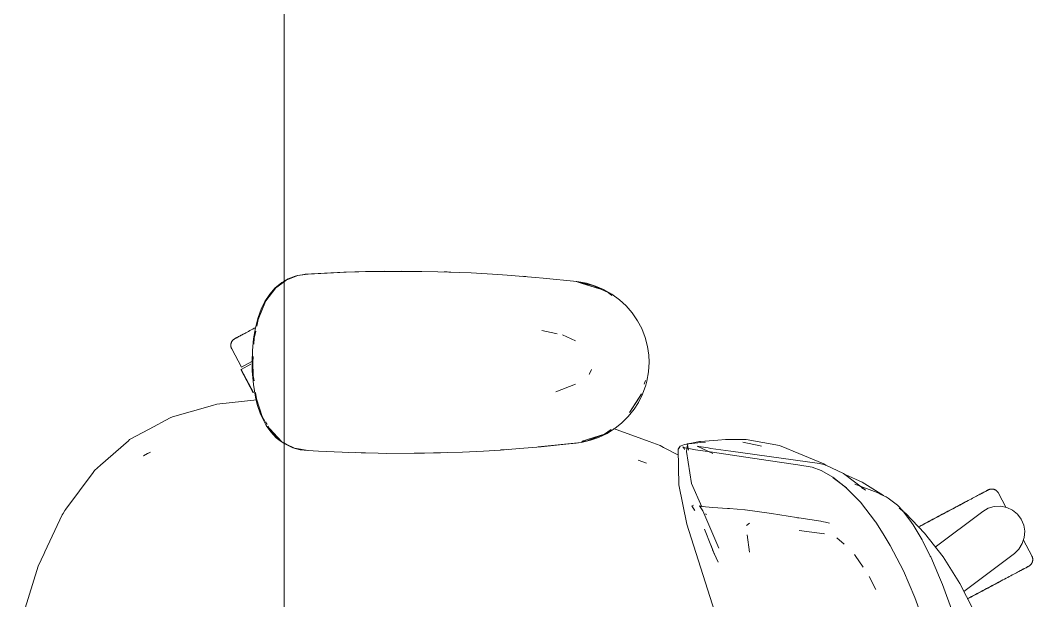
# Model space of a CAD drawing. Header units: millimetres. Extents: x 155927 to 295199, y -4084 to 97293.
# Drawn here: x 201445 to 201984, y 11480 to 11789 of the extents above; entities that cross this region are included whole.
import ezdxf

# ---------------------------------------------------------------- set-up
doc = ezdxf.new("R2010")
doc.units = ezdxf.units.MM
doc.header["$MEASUREMENT"] = 0
doc.layers.add('G-IMPT', color=8, linetype='CONTINUOUS', lineweight=9)
doc.layers.add('I-FURN', color=8, linetype='CONTINUOUS', lineweight=9)

msp = doc.modelspace()

# ---------------------------------------------------------------- linework, layer by layer
at = {"layer": 'G-IMPT'}
for p, q in [((201618.73, 11654.79), (201596.95, 11653.7)), ((201617.52, 11654.75), (201596.95, 11653.7)), ((201618.73, 11654.79), (201598.55, 11653.81)), ((201638.92, 11655.25), (201617.52, 11654.75)), ((201629.08, 11655.09), (201617.52, 11654.75)), ((201617.52, 11654.75), (201618.73, 11654.79)), ((201638.92, 11655.25), (201618.73, 11654.79)), ((201629.08, 11655.09), (201648.31, 11655.3)), ((201638.92, 11655.25), (201629.08, 11655.09)), ((201659.1, 11655.21), (201629.08, 11655.09)), ((201636.88, 11655.23), (201634.97, 11655.16)), ((201639.82, 11655.21), (201636.88, 11655.23)), ((201659.1, 11655.21), (201638.92, 11655.25)), ((201659.1, 11655.21), (201648.31, 11655.3)), ((201659.1, 11655.21), (201667.52, 11655.04)), ((201679.28, 11654.65), (201667.52, 11655.04)), ((201672.46, 11654.9), (201670.96, 11654.92)), ((201674.39, 11654.79), (201672.46, 11654.9)), ((201679.28, 11654.65), (201685.3, 11654.4)), ((201584.48, 11649.29), (201580.74, 11646.21)), ((201585.68, 11649.68), (201581.26, 11646.41)), ((201585.68, 11649.97), (201584.48, 11649.29)), ((201587.92, 11651.24), (201585.68, 11649.97)), ((201586.89, 11650.57), (201585.68, 11649.68)), ((201593.08, 11652.98), (201586.89, 11650.57)), ((201587.92, 11651.24), (201591.56, 11652.64)), ((201592.9, 11653), (201591.56, 11652.64)), ((201592.9, 11653), (201595.3, 11653.45)), ((201593.08, 11652.98), (201596.93, 11653.57)), ((201596.95, 11653.7), (201595.3, 11653.45)), ((201596.95, 11653.7), (201598.55, 11653.81)), ((201699.44, 11653.59), (201685.3, 11654.4)), ((201704.53, 11653.26), (201699.44, 11653.59)), ((201704.53, 11653.26), (201719.59, 11652.02)), ((201712.71, 11652.61), (201714.39, 11652.44)), ((201719.59, 11652.02), (201723.72, 11651.67)), ((201723.72, 11651.67), (201741.64, 11649.76)), ((201741.13, 11649.76), (201753.59, 11645.93)), ((201741.13, 11649.76), (201744.44, 11648.85)), ((201741.64, 11649.76), (201746.69, 11648.87)), ((201750.1, 11647.72), (201741.69, 11649.64)), ((201581.26, 11646.41), (201576.05, 11639.62)), ((201578.08, 11643.17), (201580.74, 11646.21)), ((201753.59, 11645.93), (201744.44, 11648.85)), ((201751.55, 11647.4), (201746.69, 11648.87)), ((201750.1, 11647.72), (201758.16, 11643.98)), ((201755.79, 11645.59), (201751.55, 11647.4)), ((201755.79, 11645.59), (201760.23, 11643.08)), ((201760.27, 11642.39), (201758.16, 11643.98)), ((201575.42, 11639.12), (201573.44, 11635.05)), ((201576.05, 11639.62), (201574.21, 11635.22)), ((201575.42, 11639.12), (201578.08, 11643.17)), ((201764.31, 11640.08), (201760.23, 11643.08)), ((201764.31, 11640.08), (201767.75, 11636.92)), ((201571.85, 11630.71), (201573.44, 11635.05)), ((201571.88, 11629.6), (201574.21, 11635.22)), ((201771.07, 11633.08), (201767.75, 11636.92)), ((201773.9, 11628.92), (201771.07, 11633.08)), ((201571.85, 11630.71), (201570.42, 11625.23)), ((201571.88, 11629.6), (201571.17, 11626.14)), ((201773.9, 11628.92), (201776.09, 11624.75)), ((201569.42, 11619.3), (201570.42, 11625.23)), ((201570.61, 11623.39), (201569.84, 11619.64)), ((201723.01, 11623.78), (201722.93, 11623.8)), ((201722.93, 11623.8), (201730.36, 11622.22)), ((201731.12, 11622.02), (201730.36, 11622.22)), ((201776.09, 11624.75), (201777.93, 11620.04)), ((201569.42, 11619.3), (201568.86, 11613.15)), ((201569.84, 11619.64), (201569.64, 11616.43)), ((201740.76, 11618.19), (201733.98, 11621.46)), ((201779.19, 11615.17), (201777.93, 11620.04)), ((201568.68, 11606.81), (201568.86, 11613.15)), ((201779.19, 11615.17), (201779.84, 11610.66)), ((201568.77, 11602.31), (201568.68, 11606.81)), ((201569.24, 11609.92), (201569.05, 11606.81)), ((201569.28, 11599.65), (201569.05, 11606.81)), ((201780.01, 11606.81), (201779.71, 11601.77)), ((201780.01, 11606.81), (201779.84, 11610.66)), ((201568.77, 11602.31), (201569.34, 11594.99)), ((201748.38, 11600.76), (201748.08, 11600.31)), ((201749.39, 11602.99), (201748.38, 11600.76)), ((201779.71, 11601.77), (201778.83, 11596.82)), ((201569.28, 11599.65), (201569.68, 11596.87)), ((201777.47, 11595.13), (201778.09, 11597.16)), ((201778.83, 11596.82), (201778.27, 11594.7)), ((201570.46, 11588.23), (201569.34, 11594.99)), ((201570.55, 11590.68), (201571.01, 11587.39)), ((201730.43, 11591.09), (201740.85, 11595.24)), ((201775.91, 11590.02), (201769.59, 11580.07)), ((201775.91, 11590.02), (201773.75, 11586.34)), ((201776.56, 11589.92), (201774.32, 11585.41)), ((201776.56, 11589.92), (201778.27, 11594.7)), ((201571.13, 11586.88), (201549.85, 11584.47)), ((201571.44, 11584.3), (201570.46, 11588.23)), ((201571.01, 11587.39), (201574.04, 11578)), ((201773.75, 11586.34), (201769.59, 11580.07)), ((201774.32, 11585.41), (201772.05, 11581.87)), ((201547.59, 11583.83), (201526.24, 11577.83)), ((201547.59, 11583.83), (201549.85, 11584.47)), ((201571.44, 11584.3), (201573.18, 11579.22)), ((201573.18, 11579.22), (201575.38, 11574.58)), ((201768.86, 11577.89), (201772.05, 11581.87)), ((201525.13, 11577.23), (201513.89, 11571.22)), ((201526.24, 11577.83), (201525.13, 11577.23)), ((201574.04, 11578), (201575.51, 11575.54)), ((201575.38, 11574.58), (201576.19, 11573.21)), ((201575.79, 11575.08), (201576.65, 11573.64)), ((201765.25, 11574.34), (201761.95, 11571.72)), ((201768.86, 11577.89), (201765.25, 11574.34)), ((201513.89, 11571.22), (201503.46, 11565.64)), ((201578.63, 11569.75), (201576.19, 11573.21)), ((201577.12, 11572.85), (201579, 11569.69)), ((201577.81, 11571.78), (201584.71, 11564.39)), ((201577.81, 11571.78), (201579.09, 11570.31)), ((201581.5, 11566.7), (201578.63, 11569.75)), ((201579, 11569.69), (201584.71, 11564.39)), ((201579.22, 11570.16), (201582.3, 11566.62)), ((201756.3, 11568.6), (201744.44, 11564.78)), ((201747.08, 11564.99), (201756.3, 11568.6)), ((201757.62, 11568.99), (201753.04, 11566.8)), ((201756.3, 11568.6), (201753.59, 11567.69)), ((201756.3, 11568.6), (201759.88, 11571.02)), ((201757.62, 11568.99), (201761.95, 11571.72)), ((201761.05, 11571.6), (201779.99, 11564.66)), ((201488.01, 11552.03), (201502.79, 11565.05)), ((201502.79, 11565.05), (201503.46, 11565.64)), ((201581.5, 11566.7), (201582.82, 11565.57)), ((201584.71, 11564.39), (201582.3, 11566.62)), ((201585.68, 11563.61), (201582.82, 11565.57)), ((201586.95, 11563.29), (201585.68, 11563.91)), ((201586.04, 11563.37), (201590.36, 11561.38)), ((201587.24, 11563.14), (201591.21, 11561.18)), ((201743.95, 11564.2), (201720.99, 11561.74)), ((201720.99, 11561.74), (201741.13, 11563.86)), ((201743.95, 11564.2), (201722.51, 11561.84)), ((201743.95, 11564.2), (201741.13, 11563.86)), ((201743.95, 11564.2), (201748.91, 11565.35)), ((201744.02, 11564.41), (201747.08, 11564.99)), ((201753.59, 11567.69), (201744.44, 11564.78)), ((201753.04, 11566.8), (201748.91, 11565.35)), ((201779.99, 11564.66), (201785.96, 11562.47)), ((201797.08, 11562.44), (201798.94, 11562.99)), ((201802.22, 11563.53), (201798.94, 11562.99)), ((201800.55, 11562.93), (201799.86, 11559.35)), ((201802.63, 11563.78), (201800.31, 11563.34)), ((201801.03, 11560.06), (201800.31, 11563.34)), ((201801.03, 11560.06), (201800.55, 11562.93)), ((201802.22, 11563.53), (201802.83, 11563.6)), ((201806.88, 11564.6), (201802.63, 11563.78)), ((201802.83, 11563.6), (201807.52, 11564.12)), ((201807.35, 11564.64), (201806.88, 11564.6)), ((201807.35, 11564.64), (201816.68, 11565.44)), ((201807.52, 11564.12), (201810.11, 11564.33)), ((201816.68, 11565.44), (201820.63, 11565.78)), ((201824.8, 11565.78), (201820.63, 11565.78)), ((201831.77, 11565.76), (201824.8, 11565.78)), ((201829.91, 11564.35), (201839.21, 11562.3)), ((201831.77, 11565.76), (201849.47, 11562.52)), ((201510.76, 11557.02), (201514.65, 11558.98)), ((201510.76, 11557.02), (201513.06, 11558.2)), ((201513.06, 11558.2), (201514.65, 11558.98)), ((201594.32, 11560.31), (201590.36, 11561.38)), ((201591.21, 11561.18), (201598.55, 11559.81)), ((201598.33, 11559.81), (201594.32, 11560.31)), ((201603.99, 11559.53), (201598.33, 11559.81)), ((201603.99, 11559.53), (201616.55, 11558.91)), ((201620.1, 11558.79), (201616.55, 11558.91)), ((201635.77, 11558.41), (201620.1, 11558.79)), ((201623.5, 11558.73), (201626.82, 11558.59)), ((201629.04, 11558.59), (201626.82, 11558.59)), ((201635.77, 11558.41), (201640.28, 11558.36)), ((201640.28, 11558.36), (201654.99, 11558.37)), ((201660.46, 11558.44), (201654.99, 11558.37)), ((201660.46, 11558.44), (201672.77, 11558.73)), ((201667.24, 11558.58), (201665.16, 11558.58)), ((201668.9, 11558.65), (201667.24, 11558.58)), ((201680.65, 11559.03), (201672.77, 11558.73)), ((201680.65, 11559.03), (201691.95, 11559.57)), ((201700.83, 11560.13), (201691.95, 11559.57)), ((201700.83, 11560.13), (201711.11, 11560.86)), ((201702.87, 11560.27), (201700.96, 11560.18)), ((201702.87, 11560.27), (201704.29, 11560.4)), ((201722.51, 11561.84), (201711.11, 11560.86)), ((201787.72, 11561.54), (201785.96, 11562.47)), ((201795.63, 11557.4), (201787.72, 11561.54)), ((201795.56, 11560.59), (201796.17, 11561.62)), ((201795.95, 11541.6), (201795.56, 11560.59)), ((201796.04, 11561), (201796.17, 11561.62)), ((201796.04, 11561), (201796.14, 11561.55)), ((201796.17, 11561.62), (201796.14, 11561.55)), ((201796.54, 11562.12), (201796.17, 11561.62)), ((201797.08, 11562.44), (201796.54, 11562.12)), ((201798.43, 11561.4), (201797.93, 11561.79)), ((201799.03, 11561.23), (201797.93, 11561.79)), ((201799.03, 11561.23), (201798.41, 11561.4)), ((201798.41, 11561.4), (201804.68, 11560.29)), ((201798.43, 11561.4), (201798.75, 11560.86)), ((201798.83, 11560.36), (201798.75, 11560.86)), ((201802.58, 11542.3), (201799.86, 11559.35)), ((201804.68, 11560.29), (201812.53, 11559.18)), ((201805.64, 11562.2), (201814.05, 11558.21)), ((201805.64, 11562.2), (201806.51, 11562.06)), ((201811.53, 11561.23), (201806.51, 11562.06)), ((201811.53, 11561.23), (201812.83, 11561.01)), ((201812.53, 11559.18), (201843.4, 11554.63)), ((201823.49, 11559.57), (201812.83, 11561.01)), ((201823.49, 11559.57), (201870.71, 11552.9)), ((201839.21, 11562.3), (201839.79, 11562.15)), ((201849.47, 11562.52), (201853.33, 11560.92)), ((201856.69, 11559.53), (201853.33, 11560.92)), ((201873.14, 11552.74), (201856.69, 11559.53)), ((201778.69, 11553.06), (201774.22, 11554.7)), ((201774.22, 11554.7), (201778.1, 11553.32)), ((201778.69, 11553.06), (201778.1, 11553.32)), ((201843.4, 11554.63), (201859.17, 11552.23)), ((201866.84, 11550.93), (201859.17, 11552.23)), ((201870.71, 11552.9), (201873.7, 11552.25)), ((201874.31, 11551.97), (201873.14, 11552.74)), ((201877.06, 11550.68), (201873.7, 11552.25)), ((201469.45, 11528.7), (201484.02, 11548.19)), ((201484.02, 11548.19), (201484.75, 11549.16)), ((201488.01, 11552.03), (201484.75, 11549.16)), ((201866.84, 11550.93), (201871.63, 11549.18)), ((201872.05, 11548.97), (201871.63, 11549.18)), ((201877.89, 11545.68), (201872.05, 11548.97)), ((201877.06, 11550.68), (201883.59, 11547.64)), ((201895.29, 11538.7), (201883.59, 11547.64)), ((201884.77, 11546.97), (201893.4, 11542.99)), ((201795.95, 11541.6), (201800.14, 11520.65)), ((201802.58, 11542.3), (201808.19, 11529.95)), ((201877.89, 11545.68), (201884.85, 11540.26)), ((201885.06, 11539.96), (201878.11, 11545.35)), ((201878.11, 11545.35), (201881.49, 11542.76)), ((201885.06, 11539.96), (201881.49, 11542.76)), ((201889.63, 11541.94), (201901.54, 11537.43)), ((201893.4, 11542.99), (201904.85, 11535.87)), ((201892.59, 11532.36), (201884.85, 11540.26)), ((201895.29, 11538.7), (201893.26, 11539.86)), ((201903.77, 11536.35), (201901.54, 11537.43)), ((201906.21, 11535.18), (201903.77, 11536.35)), ((201803.65, 11530.77), (201802.78, 11530.5)), ((201892.59, 11532.36), (201900.61, 11521.92)), ((201907.34, 11534.56), (201906.21, 11535.18)), ((201907.34, 11534.56), (201912.21, 11530.7)), ((201912.21, 11530.7), (201915.1, 11527.68)), ((201467.63, 11525.64), (201458.36, 11506)), ((201467.63, 11525.64), (201468.05, 11526.35)), ((201468.99, 11527.92), (201468.05, 11526.35)), ((201469.45, 11528.7), (201468.99, 11527.92)), ((201802.72, 11530.48), (201802.78, 11530.5)), ((201802.72, 11530.48), (201804.31, 11528.01)), ((201804.31, 11528.01), (201802.78, 11530.5)), ((201802.78, 11530.5), (201804.27, 11528.03)), ((201807.64, 11530.18), (201806.92, 11530.47)), ((201806.92, 11530.47), (201808.68, 11527.8)), ((201807.64, 11530.18), (201807.65, 11530.18)), ((201810.04, 11529.88), (201807.65, 11530.18)), ((201808.68, 11527.8), (201817.12, 11507.82)), ((201810.04, 11529.88), (201810.12, 11529.88)), ((201813.99, 11529.58), (201810.12, 11529.88)), ((201810.13, 11526.08), (201810.57, 11525.81)), ((201821.85, 11529.02), (201813.99, 11529.58)), ((201822.84, 11528.95), (201821.85, 11529.02)), ((201831.08, 11528.33), (201822.84, 11528.95)), ((201831.08, 11528.33), (201831.16, 11528.32)), ((201845.23, 11526.29), (201831.16, 11528.32)), ((201845.23, 11526.29), (201858.59, 11524.17)), ((201916.77, 11526.26), (201913.1, 11529.26)), ((201915.1, 11527.68), (201919.82, 11521.55)), ((201916.77, 11526.26), (201926.73, 11515.96)), ((201816.13, 11470.41), (201800.14, 11520.65)), ((201831.82, 11519.94), (201833.46, 11521.22)), ((201858.59, 11524.17), (201859.1, 11524.09)), ((201859.71, 11524), (201859.1, 11524.09)), ((201859.71, 11524), (201871.43, 11522.2)), ((201871.43, 11522.2), (201871.9, 11522.12)), ((201873.88, 11521.7), (201871.9, 11522.12)), ((201876.05, 11521.24), (201873.88, 11521.7)), ((201900.78, 11521.67), (201900.61, 11521.92)), ((201904.66, 11515.57), (201900.78, 11521.67)), ((201919.82, 11521.55), (201920.68, 11520.26)), ((201925.41, 11512.26), (201920.68, 11520.26)), ((201812.82, 11509.46), (201809.57, 11517.93)), ((201832.17, 11514.99), (201833.57, 11505.83)), ((201832.17, 11514.99), (201832.22, 11514.64)), ((201860.01, 11517.32), (201873.36, 11515.54)), ((201873.36, 11515.54), (201872.89, 11515.68)), ((201904.66, 11515.57), (201908.43, 11509.34)), ((201936.54, 11503.36), (201926.73, 11515.96)), ((201814.84, 11504.56), (201812.81, 11509.67)), ((201812.81, 11509.67), (201814.84, 11504.55)), ((201812.82, 11509.46), (201814.84, 11504.56)), ((201883.86, 11510.04), (201879.95, 11513.38)), ((201912, 11502.55), (201908.43, 11509.34)), ((201925.72, 11511.66), (201925.41, 11512.26)), ((201925.72, 11511.66), (201929.72, 11503.65)), ((201454.74, 11498.32), (201457.93, 11505.08)), ((201458.36, 11506), (201457.93, 11505.08)), ((201813.84, 11507.08), (201816.89, 11500.37)), ((201890.13, 11503.41), (201889.38, 11504.51)), ((201929.94, 11503.21), (201929.72, 11503.65)), ((201454.74, 11498.32), (201449.42, 11481.04)), ((201890.13, 11503.41), (201893.63, 11498.27)), ((201893.63, 11498.27), (201894.02, 11497.7)), ((201912, 11502.55), (201915.39, 11495.82)), ((201929.94, 11503.21), (201934.71, 11492.25)), ((201945.51, 11489.07), (201936.54, 11503.36)), ((201921.56, 11481.6), (201915.39, 11495.82)), ((201897.16, 11492.8), (201900.7, 11485.83)), ((201934.71, 11492.25), (201936.19, 11488.57)), ((201941.79, 11473.5), (201936.19, 11488.57)), ((201952.6, 11475.29), (201945.51, 11489.07)), ((201449.42, 11481.04), (201445.23, 11467.44)), ((201927.02, 11466.72), (201921.56, 11481.6))]:
    msp.add_line(p, q, dxfattribs=at)
at = {"layer": 'I-FURN'}
for p, q in [((201585.68, 10684.61), (201585.68, 12084.61)), ((201585.68, 12084.61), (201585.68, 10684.61)), ((201564.78, 11622.23), (201564.18, 11621.91)), ((201565.41, 11622.57), (201564.78, 11622.23)), ((201566.08, 11622.92), (201565.41, 11622.57)), ((201566.77, 11623.29), (201566.08, 11622.92)), ((201567.49, 11623.68), (201566.77, 11623.29)), ((201568.24, 11624.07), (201567.49, 11623.68)), ((201569.02, 11624.49), (201568.24, 11624.07)), ((201569.82, 11624.91), (201569.02, 11624.49)), ((201570.64, 11625.35), (201569.82, 11624.91)), ((201557.44, 11616.78), (201557.48, 11616.93)), ((201557.48, 11616.93), (201557.53, 11617.09)), ((201557.53, 11617.09), (201557.58, 11617.24)), ((201557.58, 11617.24), (201557.64, 11617.39)), ((201557.64, 11617.39), (201557.71, 11617.54)), ((201557.71, 11617.54), (201557.78, 11617.68)), ((201557.78, 11617.68), (201557.85, 11617.83)), ((201557.85, 11617.83), (201557.93, 11617.96)), ((201557.93, 11617.96), (201558.02, 11618.1)), ((201558.02, 11618.1), (201558.11, 11618.23)), ((201558.11, 11618.23), (201558.21, 11618.36)), ((201558.21, 11618.36), (201558.31, 11618.48)), ((201558.31, 11618.48), (201558.42, 11618.6)), ((201558.42, 11618.6), (201558.53, 11618.72)), ((201558.53, 11618.72), (201558.65, 11618.83)), ((201558.65, 11618.83), (201558.77, 11618.94)), ((201558.77, 11618.94), (201558.9, 11619.04)), ((201558.9, 11619.04), (201559.03, 11619.14)), ((201559.03, 11619.14), (201559.16, 11619.23)), ((201559.16, 11619.23), (201559.3, 11619.31)), ((201559.3, 11619.31), (201559.44, 11619.39)), ((201559.44, 11619.39), (201559.48, 11619.41)), ((201559.52, 11619.44), (201559.48, 11619.42)), ((201559.48, 11619.41), (201559.5, 11619.42)), ((201559.48, 11619.42), (201559.48, 11619.41)), ((201559.5, 11619.42), (201559.56, 11619.46)), ((201559.6, 11619.48), (201559.52, 11619.44)), ((201559.56, 11619.46), (201559.66, 11619.51)), ((201559.73, 11619.55), (201559.6, 11619.48)), ((201559.66, 11619.51), (201559.8, 11619.58)), ((201559.89, 11619.63), (201559.73, 11619.55)), ((201559.8, 11619.58), (201559.98, 11619.68)), ((201560.09, 11619.74), (201559.89, 11619.63)), ((201559.98, 11619.68), (201560.2, 11619.8)), ((201560.33, 11619.87), (201560.09, 11619.74)), ((201560.2, 11619.8), (201560.45, 11619.93)), ((201560.61, 11620.02), (201560.33, 11619.87)), ((201560.45, 11619.93), (201560.75, 11620.09)), ((201560.93, 11620.18), (201560.61, 11620.02)), ((201560.75, 11620.09), (201561.09, 11620.27)), ((201561.28, 11620.37), (201560.93, 11620.18)), ((201561.09, 11620.27), (201561.46, 11620.47)), ((201561.68, 11620.58), (201561.28, 11620.37)), ((201561.46, 11620.47), (201561.87, 11620.69)), ((201562.11, 11620.81), (201561.68, 11620.58)), ((201561.87, 11620.69), (201562.32, 11620.92)), ((201562.57, 11621.06), (201562.11, 11620.81)), ((201562.32, 11620.92), (201562.8, 11621.18)), ((201563.07, 11621.33), (201562.57, 11621.06)), ((201562.8, 11621.18), (201563.31, 11621.45)), ((201563.61, 11621.61), (201563.07, 11621.33)), ((201563.31, 11621.45), (201563.87, 11621.75)), ((201564.18, 11621.91), (201563.61, 11621.61)), ((201563.87, 11621.75), (201564.45, 11622.06)), ((201557.34, 11615.98), (201557.35, 11616.14)), ((201557.34, 11615.82), (201557.34, 11615.98)), ((201557.34, 11615.66), (201557.34, 11615.82)), ((201557.35, 11615.5), (201557.34, 11615.66)), ((201557.35, 11616.14), (201557.36, 11616.3)), ((201557.37, 11615.34), (201557.35, 11615.5)), ((201557.36, 11616.3), (201557.38, 11616.46)), ((201557.39, 11615.18), (201557.37, 11615.34)), ((201557.38, 11616.46), (201557.41, 11616.62)), ((201557.42, 11615.02), (201557.39, 11615.18)), ((201557.41, 11616.62), (201557.44, 11616.78)), ((201557.46, 11614.86), (201557.42, 11615.02)), ((201557.5, 11614.71), (201557.46, 11614.86)), ((201557.55, 11614.55), (201557.5, 11614.71)), ((201557.61, 11614.4), (201557.55, 11614.55)), ((201557.67, 11614.25), (201557.61, 11614.4)), ((201557.74, 11614.11), (201557.67, 11614.25)), ((201557.81, 11613.96), (201557.74, 11614.11)), ((201557.81, 11613.96), (201562.96, 11604.28)), ((201562.96, 11604.28), (201568.59, 11607.27)), ((201562.6, 11602.95), (201569.18, 11590.59)), ((201562.77, 11603.05), (201568.07, 11605.86)), ((201569.35, 11590.68), (201562.77, 11603.05)), ((201569.44, 11590.73), (201569.35, 11590.68)), ((201955.58, 11536.25), (201954.96, 11535.92)), ((201956.17, 11536.56), (201955.58, 11536.25)), ((201955.85, 11536.39), (201956.42, 11536.69)), ((201956.72, 11536.85), (201956.17, 11536.56)), ((201956.42, 11536.69), (201956.96, 11536.98)), ((201957.23, 11537.12), (201956.72, 11536.85)), ((201956.96, 11536.98), (201957.46, 11537.25)), ((201957.72, 11537.38), (201957.23, 11537.12)), ((201957.46, 11537.25), (201957.93, 11537.49)), ((201958.16, 11537.62), (201957.72, 11537.38)), ((201957.93, 11537.49), (201958.36, 11537.72)), ((201958.57, 11537.84), (201958.16, 11537.62)), ((201958.36, 11537.72), (201958.75, 11537.93)), ((201958.94, 11538.03), (201958.57, 11537.84)), ((201958.75, 11537.93), (201959.1, 11538.12)), ((201959.28, 11538.21), (201958.94, 11538.03)), ((201959.1, 11538.12), (201959.42, 11538.29)), ((201959.58, 11538.37), (201959.28, 11538.21)), ((201959.42, 11538.29), (201959.7, 11538.44)), ((201959.84, 11538.51), (201959.58, 11538.37)), ((201959.7, 11538.44), (201959.94, 11538.56)), ((201960.06, 11538.63), (201959.84, 11538.51)), ((201959.94, 11538.56), (201960.14, 11538.67)), ((201960.24, 11538.72), (201960.06, 11538.63)), ((201960.14, 11538.67), (201960.3, 11538.76)), ((201960.38, 11538.8), (201960.24, 11538.72)), ((201960.3, 11538.76), (201960.43, 11538.82)), ((201960.48, 11538.85), (201960.38, 11538.8)), ((201960.43, 11538.82), (201960.51, 11538.87)), ((201960.54, 11538.88), (201960.48, 11538.85)), ((201960.51, 11538.87), (201960.55, 11538.89)), ((201960.56, 11538.89), (201960.54, 11538.88)), ((201960.55, 11538.89), (201960.56, 11538.89)), ((201960.56, 11538.89), (201960.7, 11538.96)), ((201960.7, 11538.96), (201960.85, 11539.03)), ((201960.85, 11539.03), (201961, 11539.09)), ((201961, 11539.09), (201961.15, 11539.15)), ((201961.15, 11539.15), (201961.3, 11539.2)), ((201961.3, 11539.2), (201961.46, 11539.24)), ((201961.46, 11539.24), (201961.61, 11539.28)), ((201961.61, 11539.28), (201961.77, 11539.31)), ((201961.77, 11539.31), (201961.93, 11539.33)), ((201961.93, 11539.33), (201962.09, 11539.35)), ((201962.09, 11539.35), (201962.25, 11539.36)), ((201962.25, 11539.36), (201962.41, 11539.36)), ((201962.41, 11539.36), (201962.57, 11539.36)), ((201962.57, 11539.36), (201962.74, 11539.35)), ((201962.74, 11539.35), (201962.9, 11539.34)), ((201962.9, 11539.34), (201963.06, 11539.32)), ((201963.06, 11539.32), (201963.21, 11539.29)), ((201963.21, 11539.29), (201963.37, 11539.26)), ((201963.37, 11539.26), (201963.53, 11539.22)), ((201963.53, 11539.22), (201963.68, 11539.17)), ((201963.68, 11539.17), (201963.84, 11539.12)), ((201963.84, 11539.12), (201963.99, 11539.06)), ((201963.99, 11539.06), (201964.13, 11538.99)), ((201964.13, 11538.99), (201964.28, 11538.92)), ((201964.28, 11538.92), (201964.42, 11538.85)), ((201964.42, 11538.85), (201964.56, 11538.77)), ((201964.56, 11538.77), (201964.69, 11538.68)), ((201964.69, 11538.68), (201964.83, 11538.59)), ((201964.83, 11538.59), (201964.96, 11538.49)), ((201964.96, 11538.49), (201965.08, 11538.39)), ((201965.08, 11538.39), (201965.2, 11538.28)), ((201965.2, 11538.28), (201965.31, 11538.17)), ((201965.31, 11538.17), (201965.43, 11538.05)), ((201965.43, 11538.05), (201965.53, 11537.93)), ((201965.53, 11537.93), (201965.63, 11537.8)), ((201965.63, 11537.8), (201965.73, 11537.67)), ((201965.73, 11537.67), (201965.82, 11537.54)), ((201965.82, 11537.54), (201965.91, 11537.4)), ((201965.91, 11537.4), (201965.99, 11537.26)), ((201965.99, 11537.26), (201966.01, 11537.23)), ((201970.04, 11529.64), (201966.01, 11537.23)), ((201944.02, 11530.1), (201944.96, 11530.6)), ((201945.46, 11530.86), (201944.53, 11530.37)), ((201944.96, 11530.6), (201945.88, 11531.09)), ((201946.37, 11531.35), (201945.46, 11530.86)), ((201945.88, 11531.09), (201946.79, 11531.57)), ((201947.27, 11531.83), (201946.37, 11531.35)), ((201946.79, 11531.57), (201947.67, 11532.04)), ((201948.14, 11532.29), (201947.27, 11531.83)), ((201947.67, 11532.04), (201948.54, 11532.5)), ((201949, 11532.75), (201948.14, 11532.29)), ((201948.54, 11532.5), (201949.39, 11532.95)), ((201949.84, 11533.19), (201949, 11532.75)), ((201950.65, 11533.62), (201949.84, 11533.19)), ((201951.44, 11534.04), (201950.65, 11533.62)), ((201952.2, 11534.45), (201951.44, 11534.04)), ((201952.93, 11534.84), (201952.2, 11534.45)), ((201953.64, 11535.21), (201952.93, 11534.84)), ((201954.32, 11535.57), (201953.64, 11535.21)), ((201954.96, 11535.92), (201954.32, 11535.57)), ((201932.35, 11508.37), (201957.66, 11527.45)), ((201934.14, 11524.85), (201935.15, 11525.38)), ((201935.69, 11525.67), (201934.68, 11525.14)), ((201935.15, 11525.38), (201936.15, 11525.92)), ((201936.7, 11526.2), (201935.69, 11525.67)), ((201936.15, 11525.92), (201937.16, 11526.45)), ((201937.7, 11526.74), (201936.7, 11526.2)), ((201937.16, 11526.45), (201938.16, 11526.98)), ((201938.7, 11527.27), (201937.7, 11526.74)), ((201938.16, 11526.98), (201939.16, 11527.51)), ((201939.69, 11527.8), (201938.7, 11527.27)), ((201939.16, 11527.51), (201940.15, 11528.04)), ((201940.68, 11528.32), (201939.69, 11527.8)), ((201940.15, 11528.04), (201941.13, 11528.56)), ((201941.66, 11528.84), (201940.68, 11528.32)), ((201941.13, 11528.56), (201942.1, 11529.08)), ((201942.63, 11529.36), (201941.66, 11528.84)), ((201942.1, 11529.08), (201943.07, 11529.59)), ((201943.58, 11529.87), (201942.63, 11529.36)), ((201943.07, 11529.59), (201944.02, 11530.1)), ((201944.53, 11530.37), (201943.58, 11529.87)), ((201957.66, 11527.45), (201960.58, 11529.14)), ((201960.58, 11529.14), (201963.82, 11530.08)), ((201963.82, 11530.08), (201967.19, 11530.22)), ((201967.19, 11530.22), (201970.5, 11529.55)), ((201970.5, 11529.55), (201973.55, 11528.11)), ((201973.55, 11528.11), (201976.16, 11525.98)), ((201976.16, 11525.98), (201978.19, 11523.28)), ((201924.96, 11519.96), (201924.05, 11519.48)), ((201924.47, 11519.7), (201925.38, 11520.19)), ((201925.88, 11520.45), (201924.96, 11519.96)), ((201925.38, 11520.19), (201926.31, 11520.68)), ((201926.82, 11520.95), (201925.88, 11520.45)), ((201926.31, 11520.68), (201927.25, 11521.18)), ((201927.77, 11521.46), (201926.82, 11520.95)), ((201927.25, 11521.18), (201928.21, 11521.69)), ((201928.73, 11521.97), (201927.77, 11521.46)), ((201928.21, 11521.69), (201929.18, 11522.21)), ((201929.71, 11522.49), (201928.73, 11521.97)), ((201929.18, 11522.21), (201930.16, 11522.73)), ((201930.69, 11523.01), (201929.71, 11522.49)), ((201930.16, 11522.73), (201931.15, 11523.25)), ((201931.68, 11523.54), (201930.69, 11523.01)), ((201931.15, 11523.25), (201932.14, 11523.78)), ((201932.68, 11524.07), (201931.68, 11523.54)), ((201932.14, 11523.78), (201933.14, 11524.31)), ((201933.68, 11524.6), (201932.68, 11524.07)), ((201933.14, 11524.31), (201934.14, 11524.85)), ((201934.68, 11525.14), (201933.68, 11524.6)), ((201978.19, 11523.28), (201979.52, 11520.18)), ((201979.52, 11520.18), (201980.06, 11516.85)), ((201980.06, 11516.85), (201979.8, 11513.49)), ((201978.73, 11510.29), (201976.93, 11507.44)), ((201979.8, 11513.49), (201978.73, 11510.29)), ((201983.82, 11503.73), (201979.35, 11512.14)), ((201974.5, 11505.1), (201947.56, 11484.79)), ((201976.93, 11507.44), (201974.5, 11505.1)), ((201983.82, 11503.73), (201983.89, 11503.58)), ((201982.07, 11498.23), (201981.97, 11498.18)), ((201982.02, 11498.21), (201982.1, 11498.25)), ((201982.13, 11498.27), (201982.07, 11498.23)), ((201982.1, 11498.25), (201982.15, 11498.27)), ((201982.15, 11498.28), (201982.13, 11498.27)), ((201982.19, 11498.3), (201982.15, 11498.28)), ((201982.15, 11498.27), (201982.15, 11498.28)), ((201982.33, 11498.38), (201982.19, 11498.3)), ((201982.47, 11498.46), (201982.33, 11498.38)), ((201982.6, 11498.55), (201982.47, 11498.46)), ((201982.73, 11498.65), (201982.6, 11498.55)), ((201982.85, 11498.75), (201982.73, 11498.65)), ((201982.98, 11498.86), (201982.85, 11498.75)), ((201983.09, 11498.97), (201982.98, 11498.86)), ((201983.21, 11499.08), (201983.09, 11498.97)), ((201983.31, 11499.2), (201983.21, 11499.08)), ((201983.42, 11499.33), (201983.31, 11499.2)), ((201983.51, 11499.46), (201983.42, 11499.33)), ((201983.61, 11499.59), (201983.51, 11499.46)), ((201983.69, 11499.72), (201983.61, 11499.59)), ((201983.77, 11499.86), (201983.69, 11499.72)), ((201983.85, 11500), (201983.77, 11499.86)), ((201983.92, 11500.15), (201983.85, 11500)), ((201983.89, 11503.58), (201983.96, 11503.44)), ((201983.99, 11500.3), (201983.92, 11500.15)), ((201983.96, 11503.44), (201984.02, 11503.29)), ((201984.04, 11500.45), (201983.99, 11500.3)), ((201984.02, 11503.29), (201984.07, 11503.14)), ((201984.1, 11500.6), (201984.04, 11500.45)), ((201984.07, 11503.14), (201984.12, 11502.98)), ((201984.14, 11500.75), (201984.1, 11500.6)), ((201984.12, 11502.98), (201984.17, 11502.83)), ((201984.18, 11500.91), (201984.14, 11500.75)), ((201984.17, 11502.83), (201984.2, 11502.67)), ((201984.22, 11501.07), (201984.18, 11500.91)), ((201984.2, 11502.67), (201984.23, 11502.51)), ((201984.24, 11501.23), (201984.22, 11501.07)), ((201984.23, 11502.51), (201984.26, 11502.35)), ((201984.27, 11501.39), (201984.24, 11501.23)), ((201984.26, 11502.35), (201984.27, 11502.19)), ((201984.27, 11502.19), (201984.29, 11502.03)), ((201984.28, 11501.55), (201984.27, 11501.39)), ((201984.29, 11501.71), (201984.28, 11501.55)), ((201984.29, 11502.03), (201984.29, 11501.87)), ((201984.29, 11501.87), (201984.29, 11501.71)), ((201971.81, 11492.78), (201972.61, 11493.2)), ((201972.61, 11493.2), (201973.38, 11493.61)), ((201973.38, 11493.61), (201974.13, 11494.01)), ((201974.13, 11494.01), (201974.86, 11494.4)), ((201974.86, 11494.4), (201975.55, 11494.77)), ((201975.55, 11494.77), (201976.21, 11495.12)), ((201976.21, 11495.12), (201976.85, 11495.46)), ((201976.85, 11495.46), (201977.45, 11495.78)), ((201977.76, 11495.94), (201977.18, 11495.63)), ((201977.45, 11495.78), (201978.02, 11496.08)), ((201978.31, 11496.23), (201977.76, 11495.94)), ((201978.02, 11496.08), (201978.55, 11496.36)), ((201978.83, 11496.51), (201978.31, 11496.23)), ((201978.55, 11496.36), (201979.06, 11496.63)), ((201979.31, 11496.77), (201978.83, 11496.51)), ((201979.06, 11496.63), (201979.52, 11496.88)), ((201979.76, 11497), (201979.31, 11496.77)), ((201979.52, 11496.88), (201979.95, 11497.11)), ((201980.17, 11497.22), (201979.76, 11497)), ((201979.95, 11497.11), (201980.34, 11497.31)), ((201980.54, 11497.42), (201980.17, 11497.22)), ((201980.34, 11497.31), (201980.7, 11497.5)), ((201980.88, 11497.6), (201980.54, 11497.42)), ((201980.7, 11497.5), (201981.02, 11497.67)), ((201981.17, 11497.76), (201980.88, 11497.6)), ((201981.02, 11497.67), (201981.3, 11497.82)), ((201981.43, 11497.89), (201981.17, 11497.76)), ((201981.3, 11497.82), (201981.54, 11497.95)), ((201981.65, 11498.01), (201981.43, 11497.89)), ((201981.54, 11497.95), (201981.74, 11498.06)), ((201981.83, 11498.11), (201981.65, 11498.01)), ((201981.74, 11498.06), (201981.9, 11498.14)), ((201981.97, 11498.18), (201981.83, 11498.11)), ((201981.9, 11498.14), (201982.02, 11498.21)), ((201962.27, 11487.71), (201961.29, 11487.18)), ((201961.74, 11487.42), (201962.73, 11487.95)), ((201963.25, 11488.23), (201962.27, 11487.71)), ((201962.73, 11487.95), (201963.7, 11488.47)), ((201964.22, 11488.74), (201963.25, 11488.23)), ((201963.7, 11488.47), (201964.66, 11488.98)), ((201965.18, 11489.25), (201964.22, 11488.74)), ((201964.66, 11488.98), (201965.62, 11489.48)), ((201966.12, 11489.75), (201965.18, 11489.25)), ((201965.62, 11489.48), (201966.55, 11489.98)), ((201967.05, 11490.25), (201966.12, 11489.75)), ((201966.55, 11489.98), (201967.48, 11490.47)), ((201967.97, 11490.73), (201967.05, 11490.25)), ((201967.48, 11490.47), (201968.38, 11490.95)), ((201968.38, 11490.95), (201969.27, 11491.43)), ((201969.27, 11491.43), (201970.14, 11491.89)), ((201970.14, 11491.89), (201970.98, 11492.34)), ((201970.98, 11492.34), (201971.81, 11492.78)), ((201950.78, 11481.59), (201951.75, 11482.11)), ((201952.29, 11482.4), (201951.3, 11481.87)), ((201951.75, 11482.11), (201952.74, 11482.64)), ((201953.28, 11482.92), (201952.29, 11482.4)), ((201952.74, 11482.64), (201953.74, 11483.17)), ((201954.27, 11483.45), (201953.28, 11482.92)), ((201953.74, 11483.17), (201954.74, 11483.7)), ((201955.28, 11483.99), (201954.27, 11483.45)), ((201954.74, 11483.7), (201955.74, 11484.23)), ((201956.28, 11484.52), (201955.28, 11483.99)), ((201955.74, 11484.23), (201956.74, 11484.77)), ((201957.29, 11485.05), (201956.28, 11484.52)), ((201956.74, 11484.77), (201957.75, 11485.3)), ((201958.29, 11485.59), (201957.29, 11485.05)), ((201957.75, 11485.3), (201958.75, 11485.83)), ((201959.29, 11486.12), (201958.29, 11485.59)), ((201958.75, 11485.83), (201959.75, 11486.37)), ((201960.29, 11486.65), (201959.29, 11486.12)), ((201959.75, 11486.37), (201960.75, 11486.9)), ((201961.29, 11487.18), (201960.29, 11486.65)), ((201960.75, 11486.9), (201961.74, 11487.42)), ((201950.33, 11481.36), (201949.37, 11480.84)), ((201949.81, 11481.08), (201950.78, 11481.59)), ((201951.3, 11481.87), (201950.33, 11481.36))]:
    msp.add_line(p, q, dxfattribs=at)

doc.saveas('drawing.dxf')
